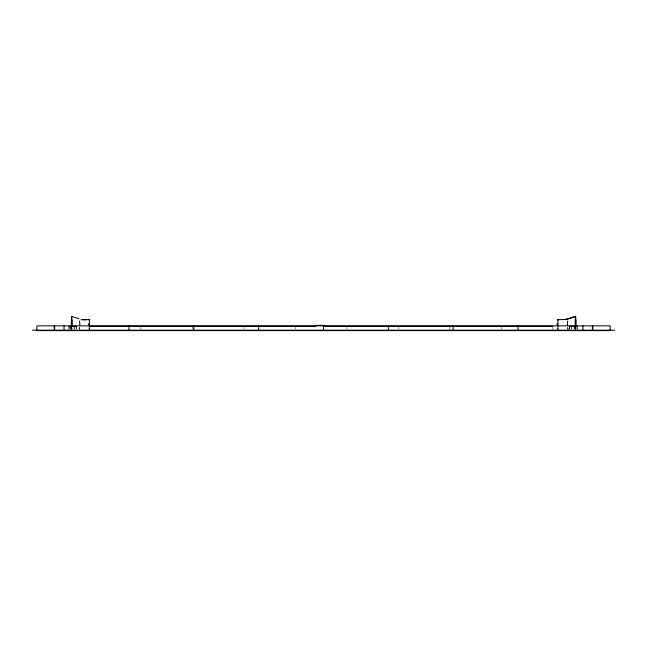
<?xml version="1.0" encoding="UTF-8"?>
<svg xmlns="http://www.w3.org/2000/svg" width="647" height="647" viewBox="0 0 647 647"><rect width="100%" height="100%" fill="white"/><g stroke="black" fill="none" stroke-linecap="round" stroke-linejoin="round"><path stroke-width="0.49" stroke-dasharray="3.23 2.43" d="M79.589 327.625L79.233 329.072A21.877 21.877 0 0 0 79.532 327.617L79.759 325.409M79.031 329.784L79.476 327.608M568.212 329.784L567.767 327.608A21.877 21.877 0 0 0 567.985 329.072M567.654 327.625L568.155 329.792M577.229 326.314L577.229 330.633M577.011 327.18L577.011 328.902M575.887 327.641L575.887 329.606M575.741 327.641L575.741 329.606M575.401 327.641L575.401 329.606M575.256 327.18L575.264 329.606M575.029 327.18L575.029 328.902M574.803 327.18L574.803 328.902M574.585 327.18L574.585 328.902M571.39 327.18L571.39 328.902M571.164 327.18L571.164 328.902M569.506 327.18L569.506 330.633M569.287 327.18L569.287 328.902M558.207 327.649L558.207 330.633M557.892 327.649L557.892 329.638M557.568 327.617L557.568 329.63M552.926 327.18L552.926 330.633M501.417 327.18L501.417 328.902M449.908 327.18L449.908 330.633M398.398 327.18L398.398 328.902M346.889 327.18L346.889 328.902M295.38 327.18L295.38 328.902M243.87 327.18L243.87 328.902M192.361 327.18L192.361 328.902M140.852 327.18L140.852 330.633M89.674 327.617L89.674 329.63M89.343 327.18L89.351 329.638M89.035 327.649L89.035 330.633M76.395 327.18L76.395 328.902M76.176 327.18L76.176 328.902M74.332 327.18L74.332 328.902M74.114 327.18L74.114 328.902M71.979 327.641L71.979 329.606M71.841 327.641L71.841 329.606M71.502 327.641L71.502 329.606M71.356 327.641L71.356 329.606M71.194 327.18L71.194 328.902M70.968 327.18L70.968 328.902M70.386 327.18L70.386 328.902M70.159 327.18L70.159 328.902M69.124 326.314L69.124 328.902M68.897 327.18L68.897 330.633"/><path stroke-width="0.97" d="M557.892 326.654L557.892 319.594M71.817 316.456L79.015 318.728M568.155 318.745L575.458 316.48L568.203 318.801M89.31 323.823L88.518 324.284L89.31 324.737L89.391 323.823M557.56 323.823L556.768 324.284L557.56 324.737L557.641 323.823M564.782 319.553L568.228 318.728L564.791 319.61M564.758 319.561L557.892 319.65M89.351 319.594L80.98 319.772M68.897 326.314L76.395 326.314M89.343 326.314L315.315 326.314L315.315 325.36L324.729 325.36L324.729 326.314L552.926 326.314M569.287 326.314L577.229 326.314M32.35 330.18L614.65 330.18M37.275 330.633L609.725 330.633M89.246 330.746L89.173 330.245M82.484 319.561L85.897 319.844M610.17 330.18L610.17 325.853L36.83 325.853L36.83 330.18M592.789 325.853L592.789 330.18M592.361 325.853L592.361 330.633M582.955 325.853L582.955 330.18M575.887 319.78L575.887 326.654M575.741 316.254L575.741 326.654M575.401 316.254L575.401 326.654M575.264 319.78L575.264 326.654M518.037 325.853L518.037 330.18M453.191 325.853L453.191 330.18M388.346 325.853L388.346 330.18M323.5 325.853L323.5 330.18M258.654 325.853L258.654 330.18M193.809 325.853L193.809 330.18M128.963 325.853L128.963 330.18M89.351 319.65L89.351 326.654M71.979 319.78L71.979 326.654M71.841 316.254L71.841 326.654M71.502 316.254L71.502 326.654M71.356 319.78L71.356 326.654M64.045 325.853L64.045 330.18M54.639 325.853L54.639 330.633M54.211 325.853L54.211 330.18M567.484 325.409A21.877 21.877 0 0 1 567.71 320.977M79.532 320.977A21.877 21.877 0 0 1 79.759 325.409M89.051 319.537L89.658 319.764L89.051 319.537M557.641 319.44L558.135 319.853L557.641 319.44"/></g></svg>
